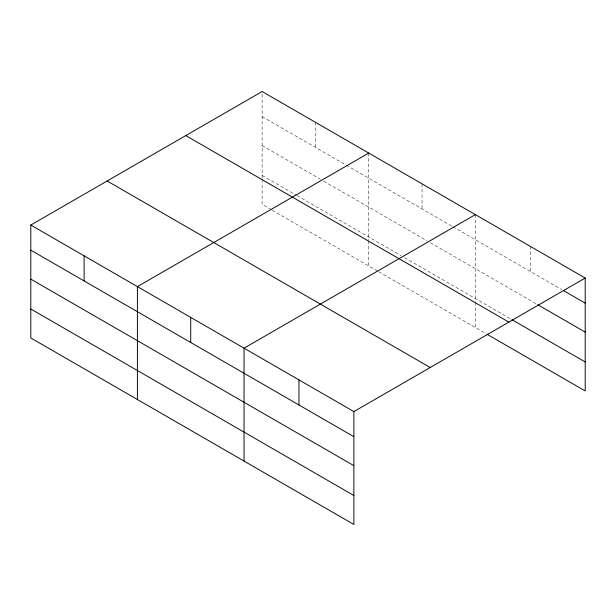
<?xml version="1.0" encoding="UTF-8"?>
<svg xmlns="http://www.w3.org/2000/svg" width="616" height="616" viewBox="0 0 616 616"><rect width="100%" height="100%" fill="white"/><g stroke="black" fill="none" stroke-linecap="round" stroke-linejoin="round"><path stroke-width="0.46" stroke-dasharray="3.08 2.31" d="M262.123 178.24L262.123 91.514M262.123 116.601L345.414 164.695M346.246 165.173L452.028 226.249M452.86 226.726L561.9 289.682M262.123 145.576L320.428 179.241M323.754 181.166L427.042 240.794M430.376 242.719L536.936 304.242M262.123 175.429L296.273 195.149M297.105 195.634L401.224 255.74M404.55 257.665L511.134 319.204M271.279 209.702L262.123 204.412L262.123 179.171M272.118 210.179L377.901 271.256M378.732 271.733L486.17 333.764M530.276 246.331L530.276 271.425M475.352 214.622L475.352 301.347M475.352 302.279L475.352 327.52M422.045 183.845L422.045 208.932M368.738 153.068L368.738 239.793M368.738 240.725L368.738 265.966M315.43 122.291L315.43 147.378"/><path stroke-width="0.92" d="M487.002 334.242L585.2 390.937L585.2 278.039L262.123 91.514L30.8 225.063L30.8 337.961L353.877 524.486L353.877 411.588L30.8 225.063M368.738 153.068L137.414 286.617L137.414 399.515M475.352 214.622L244.036 348.171L244.036 461.068M353.877 411.588L585.2 278.039M563.563 290.637L585.2 303.134M537.768 304.72L585.2 332.109M511.965 319.681L585.2 361.962M185.786 135.582L508.862 322.114M107.138 180.989L430.214 367.521M30.8 250.158L353.877 436.682M30.8 279.133L353.877 465.658M30.8 308.986L353.877 495.51M298.96 379.88L298.96 404.974M190.721 317.394L190.721 342.488M84.107 255.84L84.107 280.935"/></g></svg>
